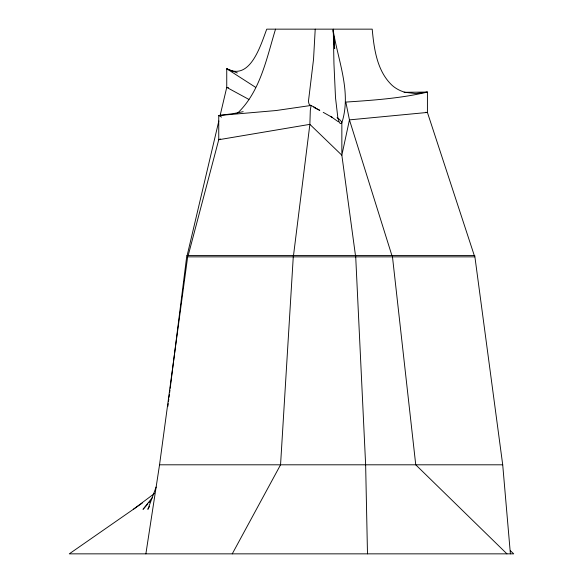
<?xml version="1.0" encoding="UTF-8"?>
<svg xmlns="http://www.w3.org/2000/svg" width="583" height="583" viewBox="0 0 583 583"><rect width="100%" height="100%" fill="white"/><g stroke="black" fill="none" stroke-linecap="round" stroke-linejoin="round"><path stroke-width="0.87" d="M315.221 29.15L313.537 59.298L308.422 101.537L309.107 104.197L309.916 104.969L315.549 107.768M293.519 255.441L309.872 124.354L310.309 110.333L311.082 105.45L276.072 110.537L218.749 115.521L218.749 139.723L188.207 255.441M167.904 406.293L168.247 403.589M168.48 401.789L168.815 399.093M169.048 397.285L169.391 394.589M169.617 392.789L169.959 390.085M170.185 388.285L186.837 255.441L474.715 255.441L502.714 464.804L510.395 553.85M145.874 553.85L159.545 464.804L187.843 255.441M187.165 255.441L218.829 121.002M220.075 115.696L226.743 87.392L226.743 68.743L237.339 72.97M275.533 29.15C266.599 58.329 260.302 91.823 237.121 113.561M156.127 487.067L147.863 509.331L149.642 506.255M232.26 553.85L280.554 464.804L293.351 255.441M152.425 497.503L143.017 509.331L147.871 503.931M149.08 502.582L150.297 501.234M133.318 509.331L154.342 493.582M142.259 503.114L69.282 553.85L513.718 553.85L510.416 550.76M220.381 138.943L218.749 139.723L309.872 124.354L341.849 155.209L355.462 255.441M243.162 111.688L233.331 113.605L218.749 115.521L221.562 117.088M404.077 92.296L427.419 92.078L427.419 112.446L474.263 255.441M187.843 256.855L474.715 256.855M159.545 464.804L502.714 464.804M425.619 112.293L427.419 112.446L349.443 119.879L341.849 155.209L341.849 122.809C351.789 92.005 337.885 60.443 333.126 29.988M228.514 87.727L226.743 87.392L248.934 99.445M314.703 107.76L319.79 110.369L313.69 107.09M323.23 112.344L332.463 117.54L330.532 116.308L338.402 121.825M255.558 87.297L226.743 68.743C250.428 81.365 260.79 44.723 266.752 29.15L372.202 29.15C374.053 48.95 376.99 71.264 392.323 85.548A32.109 32.109 -26.8 0 0 405.28 92.347L415.657 93.542L427.419 92.078C400.674 98.396 373.171 100.247 345.836 102.083L349.443 119.879L391.885 255.441M337.076 117.7L339.598 119.479L341.463 121.672L341.849 122.809L340.953 123.545L340.108 123.399L339.306 122.379L337.849 117.7L335.517 97.798L333.95 63.846L333.272 29.15M506.94 553.85L415.745 464.804L392.323 255.441M333.177 30.914L334.686 48.542L333.177 30.032M367.487 553.85L365.636 464.804L355.645 255.441"/></g></svg>
